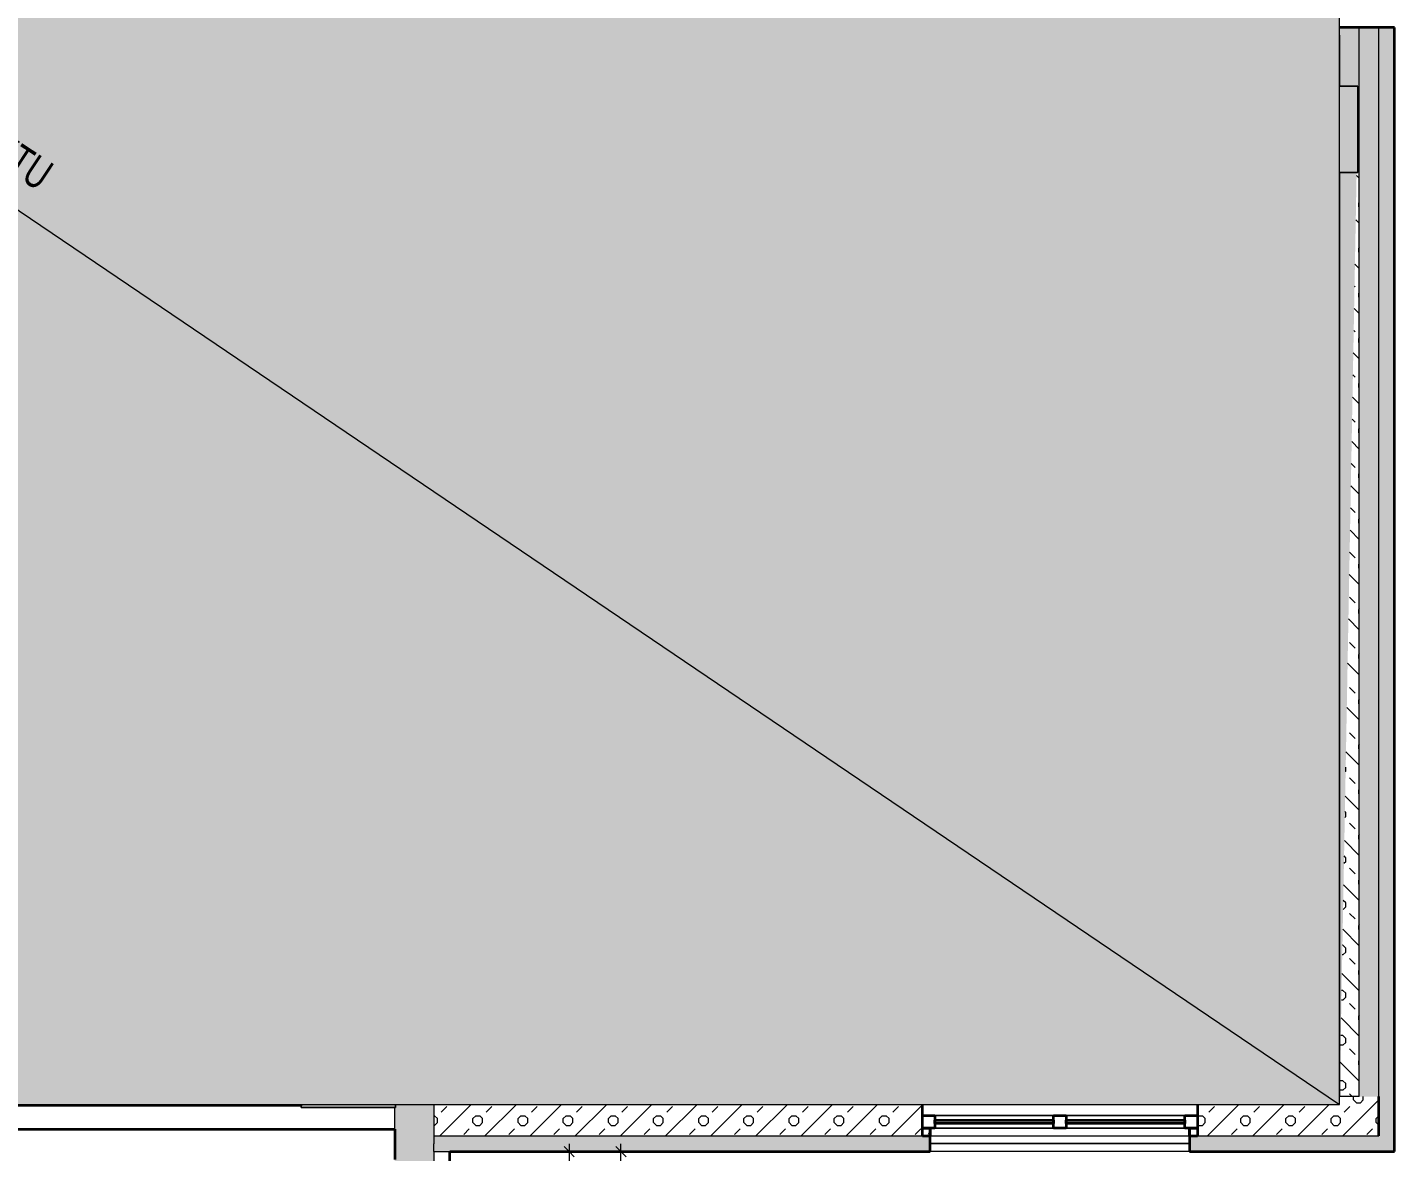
# Model space of a CAD drawing. Header units: millimetres. Extents: x -2814 to 222032, y -45352 to 20466.
# Drawn here: x 20873 to 29573, y -4236 to 2919 of the extents above; entities that cross this region are included whole.
import ezdxf

# ---------------------------------------------------------------- set-up
doc = ezdxf.new("R2010")
doc.units = ezdxf.units.MM
for name, color, linetype, lineweight in [('A-ANNO-DIMS', 211, 'Continuous', 9), ('A-ANNO-DIMS-50', 211, 'Continuous', 9), ('A-DETL-GENF', 92, 'Continuous', 13), ('A-DETL-THIN', 151, 'Continuous', 13), ('A-FLOR', 192, 'Continuous', 13), ('A-GENM', 13, 'Continuous', 13), ('A-GLAZ', 151, 'Continuous', 13), ('A-WALL', 113, 'Continuous', 13), ('A-WALL-PATT', 111, 'Continuous', 13), ('G-ANNO-TEXT', 231, 'Continuous', 9), ('Q-SPCQ', 91, 'Continuous', 13), ('S-COLS', 52, 'Continuous', 13)]:
    doc.layers.add(name, color=color, linetype=linetype, lineweight=lineweight)
doc.styles.add('Arial_1', font='arial.ttf', dxfattribs={"width": 0.7, "height": 100})
doc.styles.add('Arial_2', font='arial.ttf', dxfattribs={"width": 0.7, "height": 200})
doc.dimstyles.new('Vnitřní_-_průhledné', dxfattribs={"dimscale": 304.8, "dimtxt": 102.02594, "dimasz": 0.213255, "dimexe": 0.164042, "dimexo": 0.0625, "dimgap": 0.032808, "dimtad": 1, "dimdec": 0, "dimrnd": 5, "dimzin": 0, "dimdsep": 46, "dimtxsty": 'Arial_1', "dimblk1": 'OBLIQUE', "dimblk2": 'OBLIQUE', "dimsah": 1, "dimcen": 0.09, "dimdle": 0.164042, "dimazin": 0, "dimtfac": 1, "dimtdec": 4, "dimtix": 1, "dimtmove": 0, "dimatfit": 3, "dimfxl": 0.492126, "dimfxlon": 1, "dimtvp": 1, "dimtolj": 1, "dimtzin": 0, "dimarcsym": 2})
pattern_1 = [(45, (23209.91, -4136.13), (-143.684, 143.684), []), (5e-12, (23438.86, -4068.83), (143.684, 143.684), [25.4, -261.968]), (45, (23464.26, -4068.83), (-143.684, 143.684), [25.4, -177.8]), (90, (23482.22, -4050.87), (-143.684, 143.684), [25.4, -261.968]), (135, (23482.22, -4025.47), (-143.684, -143.684), [25.4, -177.8]), (5e-12, (23438.86, -4007.51), (143.684, 143.684), [25.4, -261.968]), (45, (23420.9, -4025.47), (-143.684, 143.684), [25.4, -177.8]), (90, (23420.9, -4050.87), (-143.684, 143.684), [25.4, -261.968]), (135, (23438.86, -4068.83), (-143.684, -143.684), [25.4, -177.8]), (45, (23505.44, -3984.29), (-143.684, 143.684), [50.8, -152.4])]
pattern_2 = [(135, (29473.4, 2408.94), (-143.684, -143.684), []), (90, (29406.1, 2637.89), (-143.684, 143.684), [25.4, -261.968]), (135, (29406.1, 2663.3), (-143.684, -143.684), [25.4, -177.8]), (180, (29388.14, 2681.25), (-143.684, -143.684), [25.4, -261.968]), (225, (29362.74, 2681.25), (143.684, -143.684), [25.4, -177.8]), (90, (29344.78, 2637.89), (-143.684, 143.684), [25.4, -261.968]), (135, (29362.74, 2619.93), (-143.684, -143.684), [25.4, -177.8]), (180, (29388.14, 2619.93), (-143.684, -143.684), [25.4, -261.968]), (225, (29406.1, 2637.9), (143.684, -143.684), [25.4, -177.8]), (135, (29321.56, 2704.47), (-143.684, -143.684), [50.8, -152.4])]

# ---------------------------------------------------------------- blocks, each defined once
blk = doc.blocks.new('OKNO_2k_ - OKNO_2k_1750 x 1750-1963735-1NP_DEMOLICE A')
at = {"layer": 'A-GLAZ'}
h = blk.add_hatch(dxfattribs=at)
h.set_pattern_fill('FP_38', style=0, pattern_type=2)
h.set_pattern_definition([(0, (-27443.403, 4011.134), (75, 43.3), [50, -100]), (60, (-27393.403, 4011.134), (0.0011, 86.601905), [50, -100]), (300, (-27393.403, 4011.134), (74.9989, -43.301905), [50, -100])])
h.paths.add_polyline_path([(-825, -125), (-825, -75), (-875, -75)])
h.paths.add_polyline_path([(825, -125), (875, -75), (825, -75)])
at = {"layer": 'A-GLAZ', "color": 253, "lineweight": 35}
for p, q in [((-875, 5), (-795, 5)), ((-875, -75), (-875, 5)), ((-795, 5), (-795, -75)), ((-40, 5), (40, 5)), ((-40, -75), (-40, 5)), ((40, 5), (40, -75)), ((795, 5), (875, 5)), ((795, -75), (795, 5)), ((875, 5), (875, -75)), ((-875, -75), (-825, -75)), ((-875, -126), (-875, -75)), ((-795, -75), (-875, -75)), ((-825, -75), (-825, -126)), ((-795, -45), (-795, -25)), ((-795, -25), (-40, -25)), ((-40, -45), (-795, -45)), ((-40, -25), (-40, -45)), ((40, -75), (-40, -75)), ((40, -45), (40, -25)), ((40, -25), (795, -25)), ((795, -45), (40, -45)), ((795, -25), (795, -45)), ((875, -75), (795, -75)), ((825, -75), (875, -75)), ((825, -126), (825, -75)), ((875, -75), (875, -126)), ((-825, -126), (-875, -126)), ((875, -126), (825, -126))]:
    blk.add_line(p, q, dxfattribs=at)
at = {"layer": 'A-GLAZ', "color": 254}
for p, q in [((-875, -75), (-875, 5)), ((-40, 5), (-875, 5)), ((-795, 5), (-795, -25)), ((40, 5), (-40, 5)), ((-40, 5), (40, 5)), ((-40, 5), (-40, -25)), ((40, 5), (-40, 5)), ((875, 5), (40, 5)), ((40, -25), (40, 5)), ((795, 5), (795, -25)), ((875, -75), (875, 5)), ((-875, -75), (-825, -75)), ((-875, -125), (-875, -75)), ((-875, -75), (-825, -75)), ((-825, -75), (-40, -75)), ((-825, -75), (-825, -125)), ((-795, -25), (-795, -45)), ((-795, -25), (-40, -25)), ((-795, -45), (-795, -25)), ((-795, -45), (-795, -75)), ((-40, -45), (-795, -45)), ((-40, -25), (-40, -45)), ((-40, -45), (-40, -25)), ((-40, -45), (-40, -75)), ((-40, -75), (40, -75)), ((40, -75), (-40, -75)), ((-40, -75), (40, -75)), ((40, -45), (40, -25)), ((40, -25), (795, -25)), ((40, -45), (40, -25)), ((40, -75), (40, -45)), ((795, -45), (40, -45)), ((40, -75), (825, -75)), ((795, -25), (795, -45)), ((795, -25), (795, -45)), ((795, -45), (795, -75)), ((825, -75), (875, -75)), ((825, -75), (825, -125)), ((825, -75), (875, -75)), ((875, -125), (875, -75)), ((-875, -126), (-875, -125)), ((-825, -126), (-875, -126)), ((-825, -125), (-825, -126)), ((825, -126), (-825, -126)), ((825, -126), (-825, -126)), ((825, -125), (825, -126)), ((875, -126), (825, -126)), ((875, -126), (875, -125))]:
    blk.add_line(p, q, dxfattribs=at)
at = {"layer": 'A-GLAZ', "color": 9}
for p, q in [((-795, 5), (-40, 5)), ((40, 5), (795, 5)), ((-40, -75), (-795, -75)), ((795, -75), (40, -75))]:
    blk.add_line(p, q, dxfattribs=at)
at = {"layer": 'A-GLAZ', "color": 10}
for p, q in [((-825, -75), (-40, -75)), ((-825, -75), (-40, -75)), ((-40, -75), (40, -75)), ((-40, -75), (40, -75)), ((40, -75), (825, -75)), ((40, -75), (825, -75))]:
    blk.add_line(p, q, dxfattribs=at)
blk = doc.blocks.new('parapet s nosem_vnitní - parapet s nosem_vnitní-1550233-1NP_DEMOLICE A')
at = {"layer": 'A-GENM', "color": 254}
for p, q in [((-875, 70), (-875, 0)), ((-40, 0), (-875, 0)), ((-40, 0), (-875, 0)), ((40, 0), (-40, 0)), ((40, 0), (-40, 0)), ((875, 0), (40, 0)), ((875, 0), (40, 0)), ((875, 0), (875, 70))]:
    blk.add_line(p, q, dxfattribs=at)
at = {"layer": 'A-GENM', "color": 9}
for p, q in [((-875, 0), (-875, 70)), ((875, 70), (875, 0))]:
    blk.add_line(p, q, dxfattribs=at)
blk = doc.blocks.new('parapet_ext - parapet_ext-1802095-1NP_DEMOLICE A')
at = {"layer": 'Q-SPCQ', "color": 254}
for p, q in [((-825, -50), (-825, 0)), ((-825, 0), (-825, -50)), ((-40, 0), (-825, 0)), ((-40, 0), (-825, 0)), ((40, 0), (-40, 0)), ((40, 0), (-40, 0)), ((825, 0), (40, 0)), ((825, 0), (40, 0)), ((825, -50), (825, 0)), ((825, 0), (825, -50)), ((-825, -51), (-825, -50)), ((-825, -50), (-825, -51)), ((-825, -51), (-825, -98)), ((825, -51), (825, -50)), ((825, -50), (825, -51)), ((825, -98), (825, -51)), ((-825, -98), (-825, -100)), ((-825, -98), (825, -98)), ((825, -98), (-825, -98)), ((825, -100), (-825, -100)), ((825, -100), (825, -98))]:
    blk.add_line(p, q, dxfattribs=at)
at = {"layer": 'Q-SPCQ', "color": 9}
for p, q in [((-825, -100), (-825, -51)), ((825, -51), (825, -100)), ((825, -100), (-825, -100))]:
    blk.add_line(p, q, dxfattribs=at)
blk = doc.blocks.new('DIMBLOCK70-1NP_DEMOLICE A')
at = {"layer": 'A-ANNO-DIMS-50'}
for p, q in [((24320.6, -4236.1), (24270.6, -4236.1)), ((24320.6, -4186.1), (24320.6, -5495.8)), ((24320.6, -4236.1), (24470.6, -4236.1)), ((24320.6, -5495.8), (24170.6, -5495.8)), ((24320.6, -5495.8), (24370.6, -5495.8))]:
    blk.add_line(p, q, dxfattribs=at)
at = {"layer": 'A-ANNO-DIMS-50', "lineweight": 18}
for p, q in [((24320.6, -4236.1), (24288.1, -4203.6)), ((24320.6, -4236.1), (24353.1, -4268.6)), ((24320.6, -5495.8), (24288.1, -5463.3)), ((24320.6, -5495.8), (24353.1, -5528.3))]:
    blk.add_line(p, q, dxfattribs=at)
at = {"layer": 'A-ANNO-DIMS-50', "color": 0, "insert": (24180.8, -4972.7), "char_height": 100, "width": 256.164, "attachment_point": 1, "rotation": 90, "line_spacing_factor": 0.941778, "style": 'Arial_1'}
blk.add_mtext('1260', dxfattribs=at)
blk = doc.blocks.new('_Oblique')
at = {"color": 0, "linetype": 'ByBlock', "lineweight": -2}
blk.add_line((-0.5, -0.5), (0.5, 0.5), dxfattribs=at)
blk = doc.blocks.new('DIMBLOCK193-1NP_DEMOLICE A')
at = {"layer": 'A-ANNO-DIMS-50'}
for p, q in [((24649.8, -4236.1), (24499.8, -4236.1)), ((24649.8, -17384.7), (24649.8, -4186.1)), ((24649.8, -4236.1), (24699.8, -4236.1)), ((24649.8, -17334.7), (24499.8, -17334.7)), ((24649.8, -17334.7), (24699.8, -17334.7))]:
    blk.add_line(p, q, dxfattribs=at)
at = {"layer": 'A-ANNO-DIMS-50', "lineweight": 18}
for p, q in [((24649.8, -4236.1), (24617.3, -4203.6)), ((24649.8, -4236.1), (24682.3, -4268.6)), ((24649.8, -17334.7), (24617.3, -17302.2)), ((24649.8, -17334.7), (24682.3, -17367.2))]:
    blk.add_line(p, q, dxfattribs=at)
at = {"layer": 'A-ANNO-DIMS-50', "color": 0, "insert": (24509.9, -10918.8), "char_height": 100, "width": 320.204, "attachment_point": 1, "rotation": 90, "line_spacing_factor": 0.941778, "style": 'Arial_1'}
blk.add_mtext('13100', dxfattribs=at)

msp = doc.modelspace()

# ---------------------------------------------------------------- hatches: boundary and pattern name
at = {"layer": 'A-DETL-GENF'}
msp.add_hatch(color=9, dxfattribs=at).paths.add_polyline_path([(29223.4, -3936.1), (29223.4, 6597.8), (26082, 6597.8), (26082, 8560.3), (10762, 8560.3), (10762, -3936.1), (28064.4, -3936.1)])
at = {"layer": 'A-FLOR'}
h = msp.add_hatch(color=10, dxfattribs=at)
h.paths.add_polyline_path([(29223.4, -3886.1), (29331.4, 1995.3), (29223.4, 1995.3), (29223.4, -565)])
h.paths.add_polyline_path([(29338.4, 1995.3), (29348.4, 2063.8), (29348.4, 2919.2), (29223.4, 2919.2), (29223.4, 2545.3), (29338.4, 2545.3), (29338.4, 2374.8)])
h = msp.add_hatch(color=10, dxfattribs=at)
h.paths.add_polyline_path([(23215.6, -3956.1), (23215.6, -3936.1), (22615.6, -3936.1), (22615.6, -3956.1), (23210.3, -3956.1)])
h.paths.add_polyline_path([(17302.7, -3943.4), (17302.7, -3936.1), (16802.7, -3936.1), (16802.7, -3943.4), (16812.7, -3943.4)])
h.paths.add_polyline_path([(29338.4, 1995.3), (29338.4, 2545.3), (29223.4, 2545.3), (29223.4, 1995.3), (29331.4, 1995.3)])
at = {"layer": 'A-WALL-PATT'}
h = msp.add_hatch(dxfattribs=at)
h.set_pattern_fill('FP_23', angle=225, style=0, pattern_type=2)
h.set_pattern_definition(pattern_2)
h.paths.add_polyline_path([(29473.4, -3886.1), (29473.4, 2919.2), (29348.4, 2919.2), (29348.4, -3886.1)])
msp.add_hatch(color=10, dxfattribs=at).paths.add_polyline_path([(29473.4, -4136.1), (29573.4, -4136.1), (29573.4, 2919.2), (29473.4, 2919.2), (29473.4, -4086.1)])
h = msp.add_hatch(dxfattribs=at)
h.set_pattern_fill('FP_23', angle=225, style=0, pattern_type=2)
h.set_pattern_definition(pattern_2)
h.paths.add_polyline_path([(29338.4, -3886.1), (29348.4, -3886.1), (29348.4, 2063.8), (29338.4, 1995.3), (29331.4, 1995.3), (29223.4, -3886.1)])
h = msp.add_hatch(dxfattribs=at)
h.set_pattern_fill('FP_19', angle=-135, style=0, pattern_type=2)
h.set_pattern_definition(pattern_1)
h.paths.add_polyline_path([(29473.4, -4136.1), (29473.4, -3886.1), (29223.4, -3886.1), (29223.4, -3936.1), (28318.4, -3936.1), (28318.4, -4136.1), (29223.4, -4136.1)])
h.paths.add_polyline_path([(23460.3, -4136.1), (26568.4, -4136.1), (26568.4, -3936.1), (23460.3, -3936.1), (23460.3, -4093.4)])
h = msp.add_hatch(dxfattribs=at)
h.set_pattern_fill('FP_12', color=256, angle=225, style=0, pattern_type=2)
h.set_pattern_definition([(135, (23460.29, -10663.58), (-143.684, -143.684), []), (90, (23392.99, -10434.63), (-143.684, 143.684), [25.4, -261.968]), (135, (23392.99, -10409.23), (-143.684, -143.684), [25.4, -177.8]), (180, (23375.02, -10391.27), (-143.684, -143.684), [25.4, -261.968]), (225, (23349.63, -10391.27), (143.684, -143.684), [25.4, -177.8]), (90, (23331.66, -10434.63), (-143.684, 143.684), [25.4, -261.968]), (135, (23349.62, -10452.59), (-143.684, -143.684), [25.4, -177.8]), (180, (23375.03, -10452.59), (-143.684, -143.684), [25.4, -261.968]), (225, (23392.99, -10434.63), (143.684, -143.684), [25.4, -177.8]), (135, (23308.44, -10368.05), (-143.684, -143.684), [50.8, -152.4])])
h.paths.add_polyline_path([(23460.3, -17584.7), (23460.3, -16045.1), (23210.3, -16045.1), (23210.3, -17584.7), (23310.3, -17584.7)])
h.paths.add_polyline_path([(23460.3, -15145.1), (23460.3, -14895.1), (23210.3, -14895.1), (23210.3, -15145.1), (23410.3, -15145.1)])
h.paths.add_polyline_path([(23305.4, -13995.1), (23460.3, -13995.1), (23460.3, -13710.1), (23210.3, -13710.1), (23210.3, -13995.1)])
h.paths.add_polyline_path([(23210.3, -12810.1), (23460.3, -12810.1), (23460.3, -12505.8), (23210.3, -12505.8), (23210.3, -12681.4)])
h.paths.add_polyline_path([(23343, -11605.8), (23460.3, -11605.8), (23460.3, -10245.8), (23410.3, -10245.8), (23410.3, -10295.8), (23210.3, -10295.8), (23210.3, -11605.8)])
h.paths.add_polyline_path([(23460.3, -8245.8), (23460.3, -7545.8), (23410.3, -7545.8), (23410.3, -7595.8), (23210.3, -7595.8), (23210.3, -8195.8), (23410.3, -8195.8), (23410.3, -8245.8)])
h.paths.add_polyline_path([(23460.3, -5545.8), (23460.3, -3936.1), (23215.6, -3936.1), (23215.6, -3956.1), (23210.3, -3956.1), (23210.3, -5495.8), (23410.3, -5495.8), (23410.3, -5545.8)])
h = msp.add_hatch(dxfattribs=at)
h.set_pattern_fill('FP_19', angle=-135, style=0, pattern_type=2)
h.set_pattern_definition(pattern_1)
h.paths.add_polyline_path([(28317.4, -4136.1), (28318.4, -4136.1), (28318.4, -4086.1), (28268.4, -4136.1)])
h.paths.add_polyline_path([(26618.4, -4136.1), (26568.4, -4086.1), (26568.4, -4136.1), (26617.4, -4136.1)])
h = msp.add_hatch(color=10, dxfattribs=at)
h.paths.add_polyline_path([(23510.3, -4236.1), (26618.4, -4236.1), (26618.4, -4137.1), (26568.4, -4137.1), (26568.4, -4136.1), (23460.3, -4136.1), (23460.3, -4236.1)])
h.paths.add_polyline_path([(29573.4, -4236.1), (29573.4, -4136.1), (28318.4, -4136.1), (28318.4, -4137.1), (28268.4, -4137.1), (28268.4, -4236.1), (29473.4, -4236.1)])
h = msp.add_hatch(color=10, dxfattribs=at)
h.paths.add_polyline_path([(26568.4, -4137.1), (26618.4, -4137.1), (26618.4, -4136.1), (26568.4, -4136.1)])
h.paths.add_polyline_path([(28318.4, -4137.1), (28318.4, -4136.1), (28268.4, -4136.1), (28268.4, -4137.1)])

# ---------------------------------------------------------------- linework, layer by layer
at = {"layer": 'A-DETL-THIN'}
for p, q in [((10762, 8560.3), (29223.4, -3936.1)), ((29223.4, -3936.1), (29223.4, 6597.8)), ((10762, -3936.1), (29223.4, -3936.1))]:
    msp.add_line(p, q, dxfattribs=at)
at = {"layer": 'A-FLOR', "color": 254}
for p, q in [((29348.4, -3886.1), (29223.4, -3886.1)), ((23460.3, -3936.1), (23460.3, -4136.1))]:
    msp.add_line(p, q, dxfattribs=at)
at = {"layer": 'A-WALL', "color": 253, "lineweight": 35}
for p, q in [((29573.4, 2919.2), (29223.4, 2919.2)), ((29573.4, -4236.1), (29573.4, 2919.2)), ((29473.4, -4136.1), (29473.4, -3886.1)), ((22615.6, -3943.4), (17302.7, -3943.4)), ((26618.4, -4236.1), (26618.4, -4086.1)), ((28268.4, -4086.1), (28268.4, -4236.1)), ((16802.7, -4093.4), (23210.3, -4093.4)), ((23560.3, -4236.1), (26618.4, -4236.1)), ((28268.4, -4236.1), (29573.4, -4236.1))]:
    msp.add_line(p, q, dxfattribs=at)
at = {"layer": 'A-WALL', "color": 254}
for p, q in [((29348.4, -3886.1), (29348.4, 2919.2)), ((29223.4, 2869.2), (29223.4, 2545.3)), ((29223.4, 1995.3), (29223.4, -3886.1)), ((22615.6, -3956.1), (23215.6, -3956.1))]:
    msp.add_line(p, q, dxfattribs=at)
at = {"layer": 'A-WALL', "color": 9}
for p, q in [((29473.4, -3886.1), (29473.4, 2919.2)), ((29223.4, 2545.3), (29338.4, 2545.3)), ((29338.4, 2545.3), (29338.4, 1995.3)), ((29338.4, 1995.3), (29223.4, 1995.3)), ((22615.6, -3956.1), (22615.6, -3943.4)), ((23210.3, -4093.4), (23210.3, -3956.1)), ((23460.3, -4136.1), (23460.3, -4186.1)), ((23460.3, -4136.1), (29473.4, -4136.1)), ((23460.3, -4236.1), (23560.3, -4236.1)), ((28268.4, -4236.1), (26618.4, -4236.1))]:
    msp.add_line(p, q, dxfattribs=at)
at = {"layer": 'A-WALL'}
for p, q in [((23215.6, -3936.1), (23215.6, -3956.1)), ((23460.3, -4236.1), (23460.3, -4186.1))]:
    msp.add_line(p, q, dxfattribs=at)
at = {"layer": 'A-WALL', "color": 71, "lineweight": 35}
for p, q in [((26568.4, -4086.1), (26568.4, -3936.1)), ((28318.4, -3936.1), (28318.4, -4086.1))]:
    msp.add_line(p, q, dxfattribs=at)
at = {"layer": 'A-WALL', "color": 255, "lineweight": 35}
for p, q in [((26618.4, -4086.1), (26568.4, -4086.1)), ((28318.4, -4086.1), (28268.4, -4086.1))]:
    msp.add_line(p, q, dxfattribs=at)
at = {"layer": 'A-WALL', "color": 10}
msp.add_line((28268.4, -4086.1), (26618.4, -4086.1), dxfattribs=at)
at = {"layer": 'A-WALL', "lineweight": 35}
msp.add_line((23210.3, -4093.4), (23210.3, -4286.1), dxfattribs=at)
at = {"layer": 'A-WALL', "color": 2}
msp.add_line((23460.3, -4236.1), (23460.3, -5545.8), dxfattribs=at)
at = {"layer": 'A-WALL', "color": 40, "lineweight": 35}
msp.add_line((23560.3, -5545.8), (23560.3, -4236.1), dxfattribs=at)
at = {"layer": 'S-COLS', "color": 9}
for p, q in [((29338.4, 2545.3), (29223.4, 2545.3)), ((29338.4, 1995.3), (29338.4, 2545.3)), ((29223.4, 1995.3), (29338.4, 1995.3)), ((22615.6, -3943.4), (22615.6, -3956.1)), ((22615.6, -3956.1), (23210.3, -3956.1)), ((23210.3, -3956.1), (23215.6, -3956.1)), ((23215.6, -3956.1), (23215.6, -3936.1))]:
    msp.add_line(p, q, dxfattribs=at)
at = {"layer": 'S-COLS', "color": 253, "lineweight": 35}
msp.add_line((22615.6, -3936.1), (22615.6, -3943.4), dxfattribs=at)
at = {"layer": 'S-COLS', "color": 254}
for p, q in [((22615.6, -3943.4), (22615.6, -3936.1)), ((22615.6, -3956.1), (22615.6, -3943.4)), ((23210.3, -3956.1), (22615.6, -3956.1)), ((23215.6, -3956.1), (23210.3, -3956.1)), ((23215.6, -3936.1), (23215.6, -3956.1))]:
    msp.add_line(p, q, dxfattribs=at)

# ---------------------------------------------------------------- block references
at = {"layer": 'A-GENM', "color": 254}
msp.add_blockref('parapet s nosem_vnitní - parapet s nosem_vnitní-1550233-1NP_DEMOLICE A', (27443.4, -4006.1), dxfattribs=at)
at = {"layer": 'A-GLAZ', "color": 254}
msp.add_blockref('OKNO_2k_ - OKNO_2k_1750 x 1750-1963735-1NP_DEMOLICE A', (27443.4, -4011.1), dxfattribs=at)
at = {"layer": 'Q-SPCQ', "color": 254}
msp.add_blockref('parapet_ext - parapet_ext-1802095-1NP_DEMOLICE A', (27443.4, -4086.1), dxfattribs=at)

# ---------------------------------------------------------------- texts
at = {"layer": 'G-ANNO-TEXT', "color": 7, "lineweight": 25, "insert": (19657.5, 2962.3), "char_height": 200, "width": 2045.506, "attachment_point": 1, "rotation": 326.56276, "style": 'Arial_2'}
msp.add_mtext('ČÁSTÍ PROJEKTU', dxfattribs=at)

# ---------------------------------------------------------------- dimensions: what is measured, and where the dimension line sits
at = {"layer": 'A-ANNO-DIMS'}
for base, p1, p2, override, picture, middle in [((24320.6, -5495.8), (24470.6, -4236.1), (24170.6, -5495.8), {"dimpost": '<>', "dimfxl": 1294.918571}, 'DIMBLOCK70-1NP_DEMOLICE A', (24259.5, -4866)), ((24649.8, -4236.1), (24499.8, -17334.7), (24499.8, -4236.1), {"dimpost": '<>', "dimfxl": 13098.571624}, 'DIMBLOCK193-1NP_DEMOLICE A', (24588.7, -10785.4))]:
    dim = msp.add_linear_dim(base=base, p1=p1, p2=p2, angle=90, dimstyle='Vnitřní_-_průhledné', override=override, dxfattribs=at)
    dim.commit()
    dim.dimension.update_dxf_attribs({"geometry": picture, "text_midpoint": middle})

doc.saveas('drawing.dxf')
